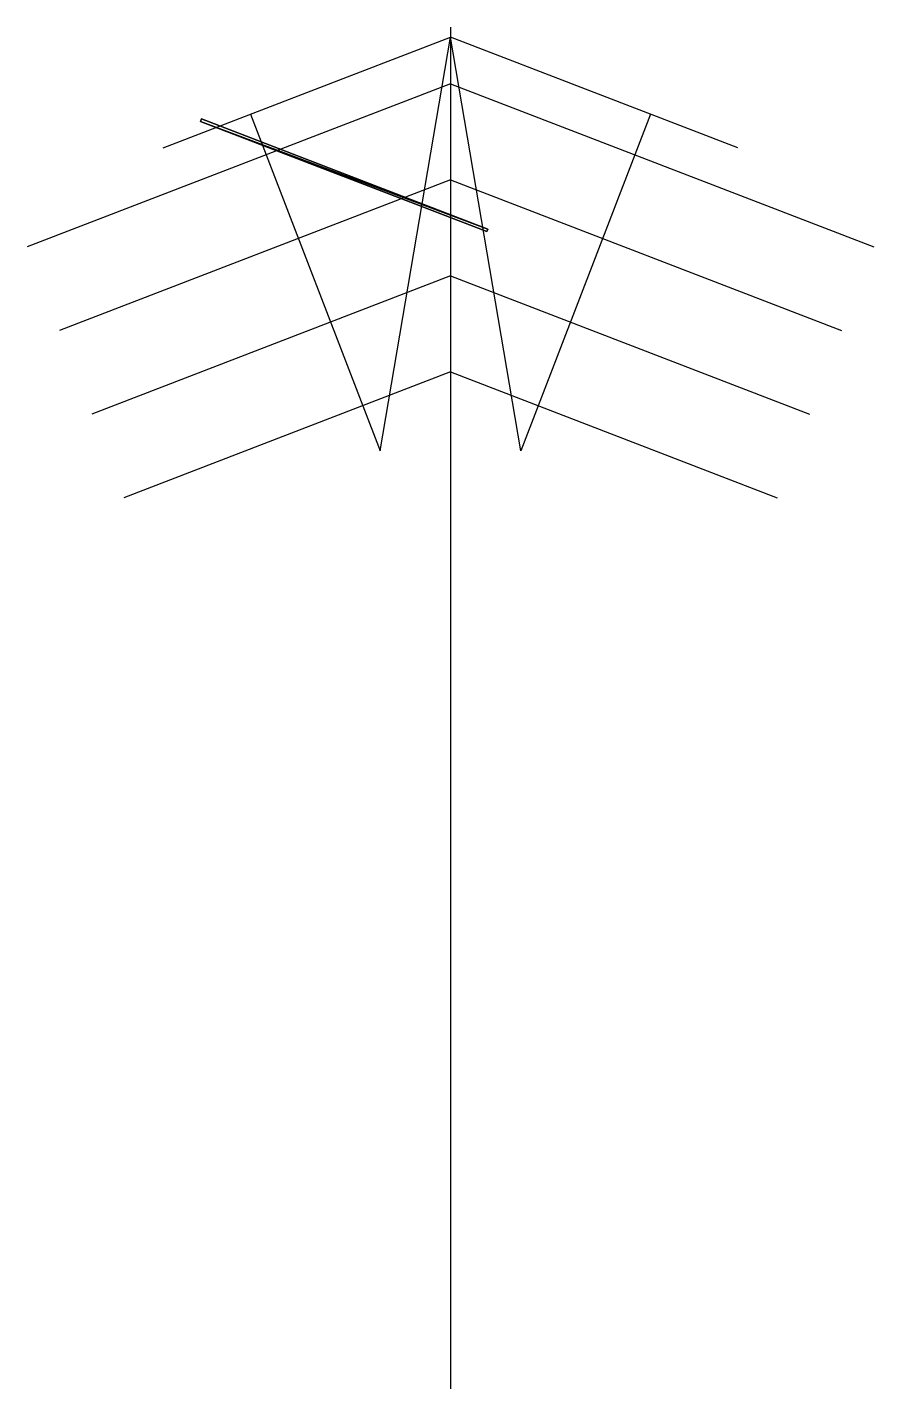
# Model space of a CAD drawing. Header units: metres. Extents: x 1589 to 3205, y -11 to 220.
# Drawn here: x 1590 to 1635.3, y 146.9 to 219.9 of the extents above; entities that cross this region are included whole.
import ezdxf

# ---------------------------------------------------------------- set-up
doc = ezdxf.new("R2010")
doc.units = ezdxf.units.M
doc.layers.add('00_sostres', color=2, linetype='Continuous', true_color=0xffff00)
doc.layers.add('00noves parets int', color=2, linetype='Continuous', true_color=0xffff00)

msp = doc.modelspace()

# ---------------------------------------------------------------- linework, layer by layer
at = {"layer": '00noves parets int', "color": 191, "true_color": 0xb89be5}
for points in [[(1612.636, 219.854), (1612.636, 146.916)], [(1597.25, 213.393), (1612.636, 219.318)], [(1608.874, 197.157), (1612.636, 219.318)], [(1616.399, 197.157), (1612.636, 219.318)], [(1628.023, 213.393), (1612.636, 219.318)], [(1612.636, 216.818), (1589.97, 208.089)], [(1612.636, 216.818), (1635.303, 208.089)], [(1601.927, 215.194), (1608.874, 197.157)], [(1623.345, 215.194), (1616.399, 197.157)], [(1612.636, 211.674), (1591.695, 203.61)], [(1612.636, 211.674), (1633.578, 203.61)], [(1612.636, 206.53), (1593.42, 199.13)], [(1612.636, 206.53), (1631.853, 199.13)], [(1612.636, 201.387), (1595.145, 194.651)], [(1612.636, 201.387), (1630.128, 194.651)]]:
    msp.add_lwpolyline(points, dxfattribs=at)

# ---------------------------------------------------------------- meshes
at = {"layer": '00_sostres'}
mesh = msp.add_polyface(dxfattribs=at)
corners = [(1599.294, 214.95, 13.949), (1599.24, 214.81, 13.949), (1614.575, 208.905, 13.949), (1614.629, 209.045, 13.949), (1599.294, 214.95, 15.829), (1599.24, 214.81, 15.829), (1614.575, 208.905, 17.349), (1614.629, 209.045, 17.349)]
mesh.append_faces([[corners[k] for k in face] for face in [(5, 4, 0, 5), (0, 1, 5, 0), (6, 5, 1, 6), (1, 2, 6, 1), (7, 6, 2, 7), (2, 3, 7, 2), (4, 7, 3, 4), (3, 0, 4, 3), (1, 0, 3, 1), (3, 2, 1, 3), (7, 4, 5, 7), (5, 6, 7, 5)]], dxfattribs={"vtx2": -1, "vtx3": -1})

doc.saveas('drawing.dxf')
